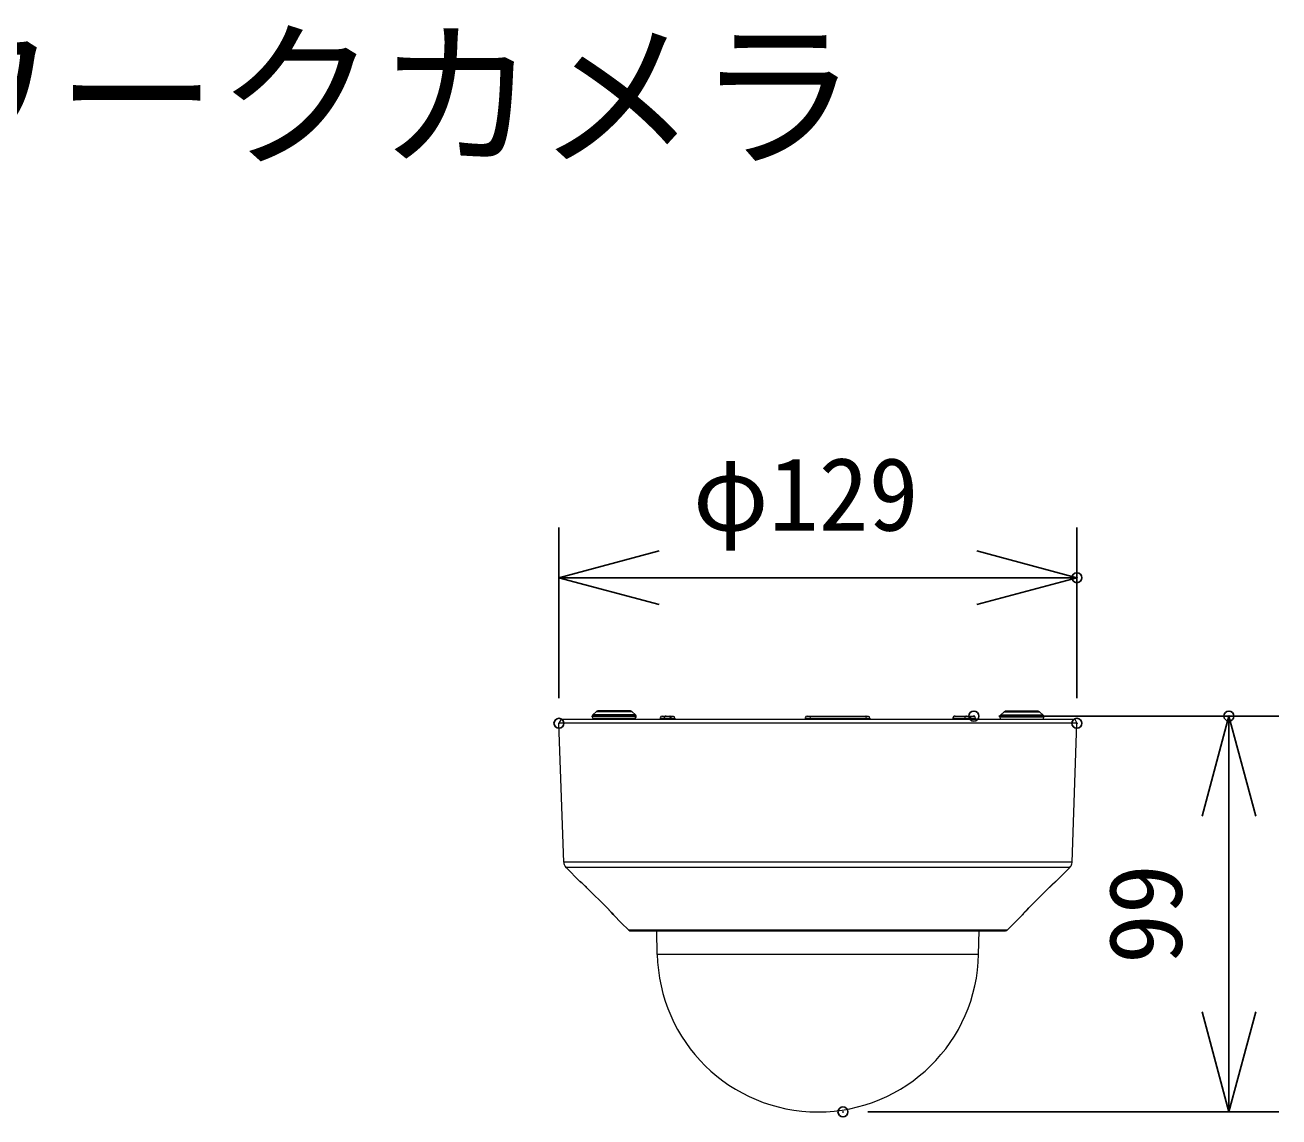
# Model space of a CAD drawing. Units: millimetres, scale not verified. Extents: x -62 to 63, y -56 to 57.
# Drawn here: x -20.28 to 11.04, y 29.48 to 56.75 of the extents above; entities that cross this region are included whole.
import ezdxf
from ezdxf.enums import TextEntityAlignment as Align

# ---------------------------------------------------------------- set-up
doc = ezdxf.new("R2010")
doc.units = ezdxf.units.MM
doc.header["$LTSCALE"] = 0.5
doc.header["$PDMODE"] = 32
doc.header["$PDSIZE"] = 0.25
for name, color, linetype in [('0-0_0', 7, 'Continuous'), ('0-1_Defpoints', 7, 'Continuous'), ('0-2_MOJI1', 7, 'Continuous'), ('0-6_SUNPO', 7, 'Continuous')]:
    doc.layers.add(name, color=color, linetype=linetype)
doc.layers.add('0-5_GAIKEI', color=1, linetype='Continuous', lineweight=18)
doc.styles.add('ＭＳ ゴシック', font='')
doc.styles.get('ＭＳ ゴシック').set_extended_font_data('MS Gothic')

# ---------------------------------------------------------------- blocks, each defined once
blk = doc.blocks.new('_Open30')
at = {"layer": '0-0_0'}
blk.add_line((0, 0), (-1, 0), dxfattribs=at)
blk.add_lwpolyline([(-1, 0.2679), (0, 0), (-1, -0.2679)], dxfattribs=at)
blk = doc.blocks.new('D1')
at = {"layer": '0-1_Defpoints'}
for p in [(70.4847, 230.8063), (57.5463, 227.1698), (70.4847, 227.1698)]:
    blk.add_point(p, dxfattribs=at)
at = {"layer": '0-6_SUNPO'}
for p, q in [((57.5463, 227.7948), (57.5463, 232.0563)), ((70.4847, 227.7948), (70.4847, 232.0563)), ((60.0463, 230.8063), (67.9847, 230.8063))]:
    blk.add_line(p, q, dxfattribs=at)
at = {"layer": '0-6_SUNPO', "xscale": 2.5, "yscale": 2.5, "rotation": 180}
blk.add_blockref('_Open30', (57.5463, 230.8063), dxfattribs=at)
at = {"layer": '0-6_SUNPO', "xscale": 2.5, "yscale": 2.5}
blk.add_blockref('_Open30', (70.4847, 230.8063), dxfattribs=at)
at = {"layer": '0-6_SUNPO', "style": 'ＭＳ ゴシック'}
blk.add_text('φ129', height=1.833, dxfattribs=at).set_placement((60.8905, 231.4313), align=Align.BOTTOM_LEFT)
blk = doc.blocks.new('D2')
at = {"layer": '0-1_Defpoints'}
for p in [(67.9093, 227.3499), (74.2799, 227.3499), (64.6405, 217.4652)]:
    blk.add_point(p, dxfattribs=at)
at = {"layer": '0-6_SUNPO'}
for p, q in [((68.5343, 227.3499), (75.5299, 227.3499)), ((74.2799, 219.9652), (74.2799, 224.8499)), ((65.2655, 217.4652), (75.5299, 217.4652))]:
    blk.add_line(p, q, dxfattribs=at)
at = {"layer": '0-6_SUNPO', "xscale": 2.5, "yscale": 2.5}
for p, rotation in [((74.2799, 227.3499), 90), ((74.2799, 217.4652), 270)]:
    blk.add_blockref('_Open30', p, dxfattribs=dict(at, rotation=rotation))
at = {"layer": '0-6_SUNPO', "style": 'ＭＳ ゴシック'}
blk.add_text('99', height=1.833, rotation=90, dxfattribs=at).set_placement((73.6549, 221.1575), align=Align.BOTTOM_LEFT)

msp = doc.modelspace()

# ---------------------------------------------------------------- linework, layer by layer
at = {"layer": '0-5_GAIKEI'}
for p, q in [((-6.1165, 39.4692), (-6.1165, 39.4866)), ((-5.0153, 39.4866), (-6.1165, 39.4866)), ((-5.0153, 39.4692), (-6.1165, 39.4692)), ((-6.0053, 39.6069), (-6.0995, 39.5242)), ((-5.0322, 39.5242), (-6.0995, 39.5242)), ((-6.0053, 39.6069), (-5.1265, 39.6069)), ((-5.1593, 39.6196), (-5.9724, 39.6196)), ((-5.1265, 39.6069), (-5.1593, 39.6196)), ((-5.1265, 39.6069), (-5.0322, 39.5242)), ((-5.0153, 39.4692), (-5.0153, 39.4866)), ((-4.3658, 39.4893), (-4.0899, 39.4893)), ((-0.7443, 39.4893), (0.7801, 39.4893)), ((2.9434, 39.4893), (3.4196, 39.4893)), ((3.3168, 39.4893), (3.3168, 39.4093)), ((3.337, 39.4893), (3.337, 39.4093)), ((4.0669, 39.4591), (4.0669, 39.4766)), ((5.1681, 39.4766), (4.0669, 39.4766)), ((4.1781, 39.5969), (4.0838, 39.5142)), ((5.1512, 39.5142), (4.0838, 39.5142)), ((4.1781, 39.5969), (5.0569, 39.5969)), ((5.024, 39.6096), (4.211, 39.6096)), ((5.0569, 39.5969), (5.024, 39.6096)), ((5.0569, 39.5969), (5.1512, 39.5142)), ((5.1681, 39.4591), (5.1681, 39.4766)), ((5.995, 39.3092), (-6.9434, 39.3092)), ((-5.0656, 39.4194), (-6.0662, 39.4194)), ((-5.8606, 39.4194), (-5.8606, 39.4093)), ((-5.8585, 39.4194), (-5.8585, 39.4093)), ((-5.8331, 39.4194), (-5.8331, 39.4093)), ((-5.2955, 39.4194), (-5.2955, 39.4093)), ((-4.4156, 39.4411), (-4.4167, 39.4093)), ((-4.4156, 39.4411), (-4.0449, 39.4411)), ((-4.3166, 39.4411), (-4.3177, 39.4093)), ((-4.1587, 39.4411), (-4.1582, 39.4093)), ((-4.1391, 39.4411), (-4.1391, 39.4093)), ((-4.0449, 39.4411), (-4.0433, 39.4093)), ((-0.7946, 39.4411), (-0.7957, 39.4093)), ((-0.7946, 39.4411), (0.8257, 39.4411)), ((-0.6733, 39.4411), (-0.6733, 39.4093)), ((0.1636, 39.4194), (0.1535, 39.4093)), ((0.501, 39.4194), (0.1636, 39.4194)), ((0.501, 39.4194), (0.511, 39.4093)), ((0.7367, 39.4411), (0.7372, 39.4093)), ((0.8257, 39.4411), (0.8268, 39.4093)), ((2.8931, 39.4411), (2.892, 39.4093)), ((2.8931, 39.4411), (3.4652, 39.4411)), ((2.9021, 39.4093), (2.9032, 39.4411)), ((3.1881, 39.4093), (3.1892, 39.4411)), ((3.4652, 39.4411), (3.4662, 39.4093)), ((5.1681, 39.4591), (4.0669, 39.4591)), ((5.8742, 35.8413), (-6.822, 35.8413)), ((5.8154, 35.7068), (-6.7638, 35.7068)), ((4.2496, 34.141), (-5.198, 34.141)), ((-4.4977, 34.1261), (3.5494, 34.1261)), ((3.5393, 33.5334), (-4.4877, 33.5334))]:
    msp.add_line(p, q, dxfattribs=at)
at = {"layer": '0-5_GAIKEI', "color": 7}
for p, q in [((-6.8904, 39.4093), (-6.9434, 39.3092)), ((-6.822, 35.8413), (-6.9434, 39.3092)), ((-6.8904, 39.4093), (5.942, 39.4093)), ((5.8742, 35.8413), (5.995, 39.3092)), ((5.942, 39.4093), (5.995, 39.3092)), ((-6.42, 35.3625), (-6.7638, 35.7068)), ((5.4717, 35.3625), (5.8154, 35.7068)), ((-6.4137, 35.3593), (-6.42, 35.3625)), ((-6.4142, 35.3582), (-6.4068, 35.354)), ((-6.4137, 35.3593), (-6.4078, 35.355)), ((-6.4068, 35.354), (-6.4078, 35.3545)), ((-6.3914, 35.3408), (-6.403, 35.3508)), ((-6.2442, 35.2009), (-6.2679, 35.2246)), ((-5.7415, 34.6998), (-6.2442, 35.2009)), ((5.4717, 35.3625), (5.4653, 35.3593)), ((-5.627, 34.5817), (-5.6032, 34.5552)), ((4.2496, 34.141), (4.6252, 34.5166)), ((4.7735, 34.6802), (4.7931, 34.6998)), ((-5.1625, 34.1261), (-4.4977, 34.1261)), ((-4.4877, 33.5334), (-4.4977, 34.1261)), ((3.5393, 33.5334), (3.5494, 34.1261)), ((3.5494, 34.1261), (4.2142, 34.1261))]:
    msp.add_line(p, q, dxfattribs=at)
at = {"layer": '0-5_GAIKEI'}
for points in [[(-6.0995, 39.5242), (-6.1134, 39.4984), (-6.116, 39.4925), (-6.1165, 39.4866)], [(-6.1165, 39.4692), (-6.1056, 39.4397), (-6.0841, 39.4257), (-6.0723, 39.4199), (-6.0662, 39.4194)], [(-5.9724, 39.6196), (-6.0001, 39.6093), (-6.0053, 39.6074), (-6.0053, 39.6069)], [(-5.0656, 39.4194), (-5.0357, 39.4303), (-5.0216, 39.4518), (-5.0157, 39.4635), (-5.0153, 39.4692)], [(-5.0153, 39.4866), (-5.0255, 39.5144), (-5.0282, 39.5203), (-5.0322, 39.5242)], [(-4.3658, 39.4893), (-4.3953, 39.4784), (-4.4097, 39.4569), (-4.4156, 39.4454), (-4.4156, 39.4411)], [(-4.2679, 39.4893), (-4.2795, 39.4875), (-4.288, 39.4843), (-4.296, 39.4799), (-4.3049, 39.4719), (-4.3112, 39.4616), (-4.313, 39.4568), (-4.3166, 39.4411)], [(-4.1587, 39.4411), (-4.1621, 39.472), (-4.1652, 39.4821), (-4.1672, 39.486), (-4.1714, 39.4893)], [(-4.1391, 39.4411), (-4.1429, 39.472), (-4.1461, 39.4821), (-4.1481, 39.486), (-4.1524, 39.4893)], [(-4.0449, 39.4411), (-4.0567, 39.47), (-4.0783, 39.4837), (-4.0899, 39.4893)], [(-0.7443, 39.4893), (-0.7742, 39.4784), (-0.7883, 39.4569), (-0.7942, 39.4454), (-0.7946, 39.4411)], [(-0.6707, 39.4893), (-0.671, 39.4888), (-0.6713, 39.4878), (-0.6718, 39.4856), (-0.6722, 39.4767), (-0.6725, 39.4697), (-0.6733, 39.4411)], [(0.7367, 39.4411), (0.7329, 39.472), (0.729, 39.4821), (0.7266, 39.486), (0.7214, 39.4893)], [(0.8257, 39.4411), (0.8134, 39.47), (0.7917, 39.4837), (0.7801, 39.4893)], [(2.9434, 39.4893), (2.914, 39.4784), (2.8996, 39.4569), (2.8936, 39.4454), (2.8931, 39.4411)], [(2.9492, 39.4893), (2.9381, 39.4875), (2.9302, 39.4843), (2.9228, 39.4798), (2.9143, 39.4713), (2.908, 39.461), (2.9063, 39.4563), (2.9032, 39.4411)], [(3.2395, 39.4893), (3.2274, 39.4875), (3.2186, 39.4843), (3.2103, 39.4799), (3.2014, 39.4719), (3.1947, 39.4616), (3.1928, 39.4568), (3.1892, 39.4411)], [(3.4652, 39.4411), (3.4528, 39.47), (3.4311, 39.4837), (3.4196, 39.4893)], [(4.0838, 39.5142), (4.07, 39.4883), (4.0674, 39.4824), (4.0669, 39.4766)], [(4.211, 39.6096), (4.1833, 39.5993), (4.1781, 39.5973), (4.1781, 39.5969)], [(5.1681, 39.4766), (5.1579, 39.5043), (5.1552, 39.5102), (5.1512, 39.5142)], [(4.0669, 39.4591), (4.0778, 39.4297), (4.0993, 39.4156), (4.1111, 39.4098), (4.1172, 39.4093)], [(5.1178, 39.4093), (5.1477, 39.4203), (5.1618, 39.4418), (5.1677, 39.4534), (5.1681, 39.4591)]]:
    msp.add_lwpolyline(points, dxfattribs=at)
at = {"layer": '0-5_GAIKEI', "color": 7}
for points in [[(-6.822, 35.8413), (-6.818, 35.81), (-6.8117, 35.7865), (-6.8033, 35.7636), (-6.7881, 35.7359), (-6.768, 35.7117), (-6.7642, 35.7072), (-6.7638, 35.7068)], [(5.8154, 35.7068), (5.8355, 35.7309), (5.8483, 35.7518), (5.8591, 35.7737), (5.8689, 35.8037), (5.8729, 35.835), (5.8738, 35.8409), (5.8742, 35.8413)], [(-6.42, 35.3625), (-6.4142, 35.3582), (-6.4084, 35.355)], [(-6.2442, 35.2009), (-6.3187, 35.2735), (-6.3745, 35.3252), (-6.4007, 35.3487), (-6.4097, 35.3564), (-6.4137, 35.3593)], [(-6.3549, 35.3073), (-6.4004, 35.3482), (-6.4098, 35.3564), (-6.4122, 35.3584), (-6.4137, 35.3593)], [(-6.2442, 35.2009), (-6.3528, 35.3051), (-6.3784, 35.3291), (-6.4084, 35.355)], [(-6.2881, 35.2442), (-6.2983, 35.254), (-6.3035, 35.2592)], [(-6.2679, 35.2246), (-6.2881, 35.2442), (-6.2982, 35.2539), (-6.3029, 35.2586)], [(5.4653, 35.3593), (5.4614, 35.3564), (5.4473, 35.3443), (5.3837, 35.2851), (5.3228, 35.2279), (5.3068, 35.2119), (5.2958, 35.2009), (4.7931, 34.6998)], [(5.46, 35.355), (5.3697, 35.2723), (5.3441, 35.2483), (5.2958, 35.2009)], [(5.4595, 35.3545), (5.4592, 35.3543), (5.4589, 35.354)], [(5.4595, 35.3545), (5.4658, 35.3582), (5.4717, 35.3625)], [(-5.7415, 34.6998), (-5.6356, 34.5899), (-5.6101, 34.5628), (-5.5788, 34.5266)], [(-5.5741, 34.5202), (-5.5745, 34.5207), (-5.5751, 34.5218), (-5.5772, 34.5248), (-5.5857, 34.5351), (-5.6376, 34.5923), (-5.6619, 34.618), (-5.7415, 34.6998)], [(-5.581, 34.5298), (-5.5736, 34.5166), (-5.5741, 34.5202)], [(-5.198, 34.141), (-5.3858, 34.3288), (-5.5736, 34.5166)], [(4.7931, 34.6998), (4.6899, 34.5926), (4.6514, 34.551), (4.6313, 34.5281), (4.6268, 34.5219), (4.6259, 34.5209), (4.6257, 34.5207), (4.6257, 34.5202), (4.6252, 34.5166), (4.6331, 34.5298)], [(4.6305, 34.5266), (4.7141, 34.6178), (4.7395, 34.6448), (4.7931, 34.6998)], [(-5.198, 34.141), (-5.1712, 34.1289), (-5.1656, 34.1266), (-5.1637, 34.1263), (-5.1625, 34.1261)], [(4.2142, 34.1261), (4.2423, 34.1369), (4.2478, 34.1392), (4.2496, 34.141)]]:
    msp.add_lwpolyline(points, dxfattribs=at)
msp.add_arc((-0.4742, 33.6186), 4.0141, 181.00382, 358.99645, dxfattribs=at)

# ---------------------------------------------------------------- block references
at = {"layer": '0-6_SUNPO'}
for name in ['D1', 'D2']:
    msp.add_blockref(name, (-64.4897, -187.8606), dxfattribs=at)

# ---------------------------------------------------------------- texts
at = {"layer": '0-2_MOJI1', "style": 'ＭＳ ゴシック'}
msp.add_text('ネットワークカメラ', height=2.933, dxfattribs=at).set_placement((-35.4897, 52.6386), align=Align.BOTTOM_LEFT)

doc.saveas('drawing.dxf')
